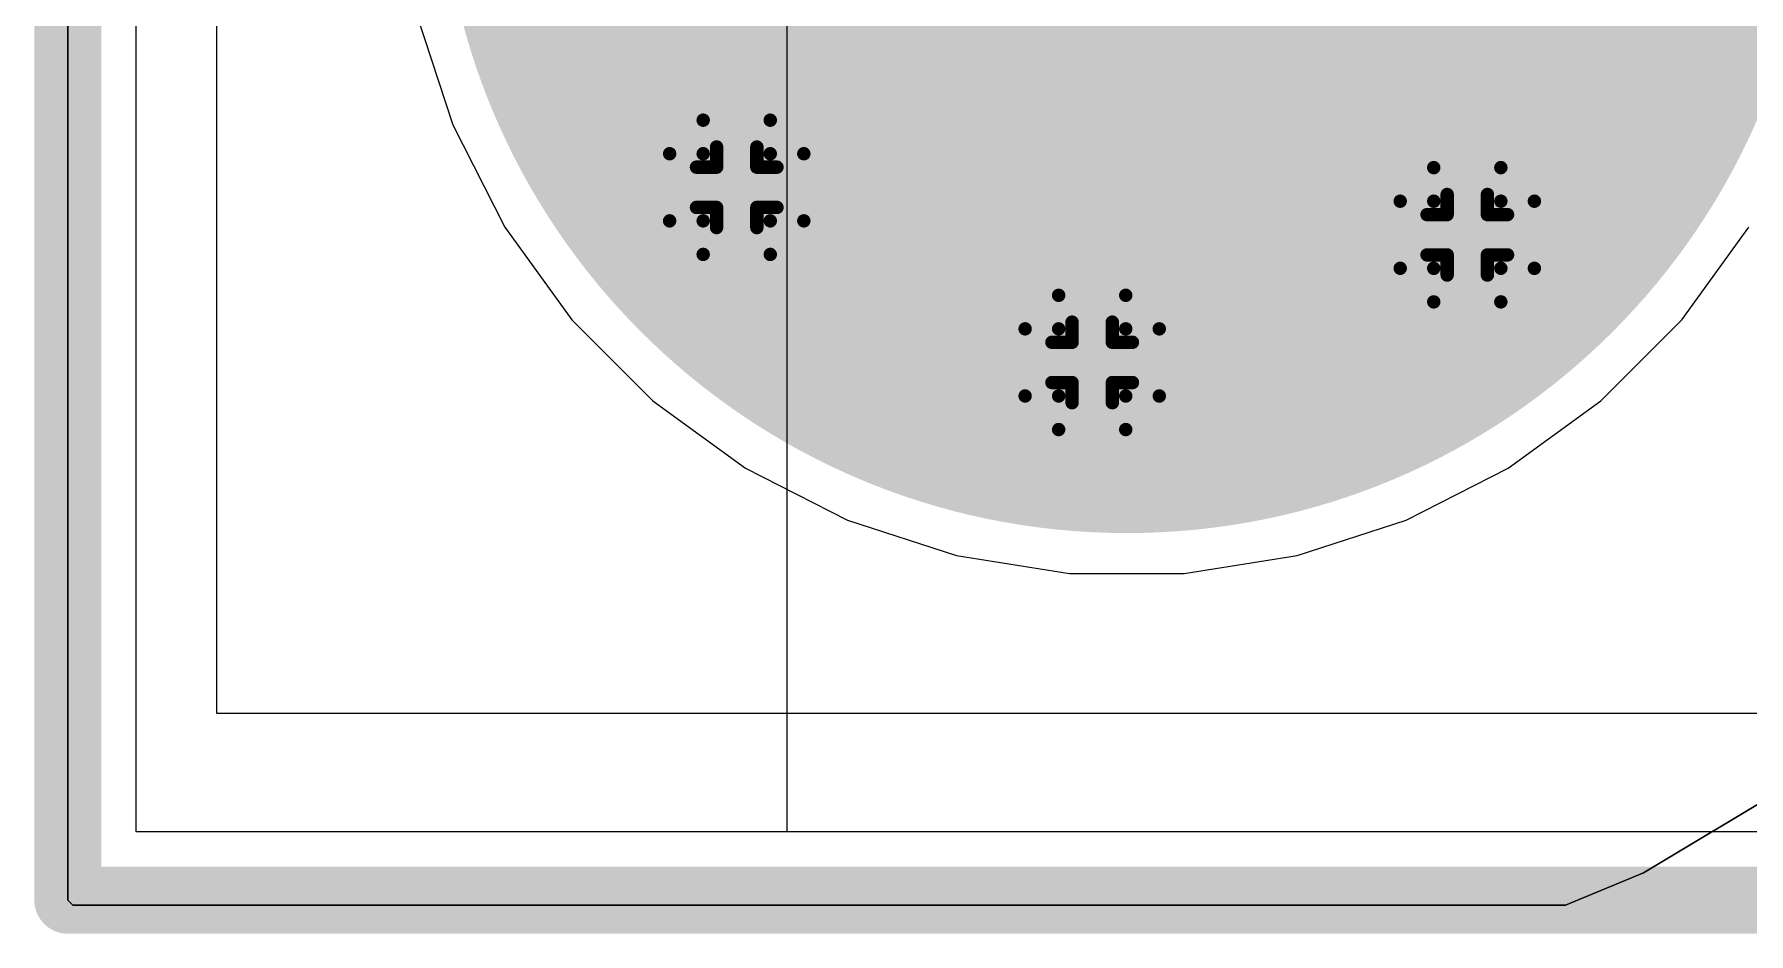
# Model space of a CAD drawing. Header units: inches. Extents: x -3 to 5259, y -3 to 5282.
# Drawn here: x -2.85 to 3.64, y -2.85 to 0.55 of the extents above; entities that cross this region are included whole.
import ezdxf

# ---------------------------------------------------------------- set-up
doc = ezdxf.new("R2010")
doc.units = ezdxf.units.IN
for name, color, linetype in [('Board Outline', 216, 'Continuous'), ('Bottom Layer', 5, 'Continuous'), ('Bottom Solder', 6, 'Continuous'), ('Drill Drawing', 1, 'Continuous'), ('Layer 1', 16, 'Continuous'), ('Layer 2', 76, 'Continuous'), ('Multi-Layer', 9, 'Continuous'), ('Pad Holes', 156, 'Continuous'), ('Top Layer', 1, 'Continuous'), ('Top Solder', 216, 'Continuous'), ('Via Holes', 16, 'Continuous')]:
    doc.layers.add(name, color=color, linetype=linetype)

msp = doc.modelspace()

# ---------------------------------------------------------------- hatches: boundary and pattern name
at = {"layer": 'Bottom Layer'}
h = msp.add_hatch(color=5, dxfattribs=at)
edge = h.paths.add_edge_path()
edge.add_arc((1.287, 1.2683), 2.5, 0, 360)
h = msp.add_hatch(color=5, dxfattribs=at)
edge = h.paths.add_edge_path()
edge.add_arc((-0.1899, -0.0248), 0.3, 0, 360)
h = msp.add_hatch(color=5, dxfattribs=at)
edge = h.paths.add_edge_path()
edge.add_arc((2.576, -0.2044), 0.3, 0, 360)
h = msp.add_hatch(color=5, dxfattribs=at)
edge = h.paths.add_edge_path()
edge.add_arc((1.1559, -0.6875), 0.3, 0, 360)
at = {"layer": 'Bottom Solder'}
h = msp.add_hatch(color=6, dxfattribs=at)
edge = h.paths.add_edge_path()
edge.add_arc((1.287, 1.2683), 2.6016, 0, 360)
h = msp.add_hatch(color=6, dxfattribs=at)
edge = h.paths.add_edge_path()
edge.add_arc((-0.1899, -0.0248), 0.4016, 0, 360)
h = msp.add_hatch(color=6, dxfattribs=at)
edge = h.paths.add_edge_path()
edge.add_arc((2.576, -0.2044), 0.4016, 0, 360)
h = msp.add_hatch(color=6, dxfattribs=at)
edge = h.paths.add_edge_path()
edge.add_arc((1.1559, -0.6875), 0.4016, 0, 360)
at = {"layer": 'Layer 1'}
h = msp.add_hatch(color=16, dxfattribs=at)
edge = h.paths.add_edge_path()
edge.add_arc((1.287, 1.2683), 2.5, 0, 360)
h = msp.add_hatch(color=16, dxfattribs=at)
edge = h.paths.add_edge_path()
edge.add_arc((-0.1899, -0.0248), 0.3, 0, 360)
h = msp.add_hatch(color=16, dxfattribs=at)
edge = h.paths.add_edge_path()
edge.add_arc((2.576, -0.2044), 0.3, 0, 360)
h = msp.add_hatch(color=16, dxfattribs=at)
edge = h.paths.add_edge_path()
edge.add_arc((1.1559, -0.6875), 0.3, 0, 360)
at = {"layer": 'Layer 2'}
h = msp.add_hatch(color=76, dxfattribs=at)
edge = h.paths.add_edge_path()
edge.add_arc((1.287, 1.2683), 2.5, 0, 360)
h = msp.add_hatch(color=76, dxfattribs=at)
edge = h.paths.add_edge_path()
edge.add_arc((-0.1899, -0.0248), 0.3, 0, 360)
h = msp.add_hatch(color=76, dxfattribs=at)
edge = h.paths.add_edge_path()
edge.add_arc((2.576, -0.2044), 0.3, 0, 360)
h = msp.add_hatch(color=76, dxfattribs=at)
edge = h.paths.add_edge_path()
edge.add_arc((1.1559, -0.6875), 0.3, 0, 360)
at = {"layer": 'Multi-Layer'}
h = msp.add_hatch(color=9, dxfattribs=at)
edge = h.paths.add_edge_path()
edge.add_arc((1.287, 1.2683), 2.5, 0, 360)
at = {"layer": 'Pad Holes'}
h = msp.add_hatch(color=7, dxfattribs=at)
edge = h.paths.add_edge_path()
edge.add_arc((1.287, 1.2683), 1.55, 0, 360)
at = {"layer": 'Top Layer'}
h = msp.add_hatch(color=1, dxfattribs=at)
edge = h.paths.add_edge_path()
edge.add_arc((1.287, 1.2683), 2.5, 0, 360)
h = msp.add_hatch(color=1, dxfattribs=at)
edge = h.paths.add_edge_path()
edge.add_arc((-0.1899, -0.0248), 0.3, 0, 360)
h = msp.add_hatch(color=1, dxfattribs=at)
edge = h.paths.add_edge_path()
edge.add_arc((2.576, -0.2044), 0.3, 0, 360)
h = msp.add_hatch(color=1, dxfattribs=at)
edge = h.paths.add_edge_path()
edge.add_arc((1.1559, -0.6875), 0.3, 0, 360)
at = {"layer": 'Top Solder'}
h = msp.add_hatch(color=216, dxfattribs=at)
edge = h.paths.add_edge_path()
edge.add_arc((1.287, 1.2683), 2.6016, 0, 360)
h = msp.add_hatch(color=216, dxfattribs=at)
edge = h.paths.add_edge_path()
edge.add_arc((-0.1899, -0.0248), 0.4016, 0, 360)
h = msp.add_hatch(color=216, dxfattribs=at)
edge = h.paths.add_edge_path()
edge.add_arc((2.576, -0.2044), 0.4016, 0, 360)
h = msp.add_hatch(color=216, dxfattribs=at)
edge = h.paths.add_edge_path()
edge.add_arc((1.1559, -0.6875), 0.4016, 0, 360)
at = {"layer": 'Via Holes'}
h = msp.add_hatch(color=7, dxfattribs=at)
edge = h.paths.add_edge_path()
edge.add_arc((-0.1899, -0.0248), 0.15, 0, 360)
h = msp.add_hatch(color=7, dxfattribs=at)
edge = h.paths.add_edge_path()
edge.add_arc((2.576, -0.2044), 0.15, 0, 360)
h = msp.add_hatch(color=7, dxfattribs=at)
edge = h.paths.add_edge_path()
edge.add_arc((1.1559, -0.6875), 0.15, 0, 360)

# ---------------------------------------------------------------- linework, layer by layer
at = {"layer": 'Board Outline'}
for points in [[(-2.7223, -2.7223, 0.254, 0.254, 0), (-2.7223, 107.2777, 0.254, 0.254, 0)], [(-2.7223, -2.7223, 0.254, 0.254, 0), (147.2777, -2.7223, 0.254, 0.254, 0)]]:
    msp.add_lwpolyline(points, format="xyseb", dxfattribs=at)
msp.add_lwpolyline([(-2.7858, -2.7223, 0.127, 0.127, 1), (-2.6588, -2.7223, 0.127, 0.127, 1)], format="xyseb", close=True, dxfattribs=at)
msp.add_lwpolyline([(-2.7858, -2.7223, 0.127, 0.127, 1), (-2.6588, -2.7223, 0.127, 0.127, 1)], format="xyseb", close=True, dxfattribs=at)
at = {"layer": 'Bottom Layer'}
for p, q in [((-2.7223, 2.9291), (-2.7223, -2.7223)), ((3.2435, -2.6185), (3.7926, -2.2894)), ((2.9477, -2.741), (3.2435, -2.6185)), ((-2.7223, -2.7223), (-2.7036, -2.741)), ((-2.7036, -2.741), (2.9477, -2.741))]:
    msp.add_line(p, q, dxfattribs=at)
at = {"layer": 'Bottom Solder'}
for p, q in [((-2.7223, 2.929), (-2.7223, -2.7223)), ((3.2435, -2.6185), (3.7926, -2.2894)), ((2.9477, -2.741), (3.2435, -2.6185)), ((-2.7223, -2.7223), (-2.7036, -2.741)), ((-2.7036, -2.741), (2.9477, -2.741))]:
    msp.add_line(p, q, dxfattribs=at)
at = {"layer": 'Drill Drawing'}
for points in [[(-0.3169, 0.1022, 0.0508, 0.0508, 0), (-0.3169, 0.2292, 0.0508, 0.0508, 0)], [(-0.3169, 0.2292, 0.0508, 0.0508, 0), (-0.0629, 0.2292, 0.0508, 0.0508, 0)], [(-0.0629, 0.1022, 0.0508, 0.0508, 0), (-0.0629, 0.2292, 0.0508, 0.0508, 0)], [(-0.2661, 0.0514, 0.0508, 0.0508, 0), (-0.2661, 0.1276, 0.0508, 0.0508, 0)], [(-0.2661, 0.1276, 0.0508, 0.0508, 0), (-0.1137, 0.1276, 0.0508, 0.0508, 0)], [(-0.1137, 0.0514, 0.0508, 0.0508, 0), (-0.1137, 0.1276, 0.0508, 0.0508, 0)], [(-0.4439, -0.1518, 0.0508, 0.0508, 0), (-0.4439, 0.1022, 0.0508, 0.0508, 0)], [(-0.4439, 0.1022, 0.0508, 0.0508, 0), (-0.3169, 0.1022, 0.0508, 0.0508, 0)], [(-0.3423, -0.101, 0.0508, 0.0508, 0), (-0.3423, 0.0514, 0.0508, 0.0508, 0)], [(-0.3423, 0.0514, 0.0508, 0.0508, 0), (-0.2661, 0.0514, 0.0508, 0.0508, 0)], [(-0.1137, 0.0514, 0.0508, 0.0508, 0), (-0.0375, 0.0514, 0.0508, 0.0508, 0)], [(-0.0629, 0.1022, 0.0508, 0.0508, 0), (0.0641, 0.1022, 0.0508, 0.0508, 0)], [(-0.0375, -0.101, 0.0508, 0.0508, 0), (-0.0375, 0.0514, 0.0508, 0.0508, 0)], [(0.0641, -0.1518, 0.0508, 0.0508, 0), (0.0641, 0.1022, 0.0508, 0.0508, 0)], [(2.449, -0.0774, 0.0508, 0.0508, 0), (2.449, 0.0496, 0.0508, 0.0508, 0)], [(2.449, 0.0496, 0.0508, 0.0508, 0), (2.703, 0.0496, 0.0508, 0.0508, 0)], [(2.703, -0.0774, 0.0508, 0.0508, 0), (2.703, 0.0496, 0.0508, 0.0508, 0)], [(2.322, -0.3314, 0.0508, 0.0508, 0), (2.322, -0.0774, 0.0508, 0.0508, 0)], [(2.322, -0.0774, 0.0508, 0.0508, 0), (2.449, -0.0774, 0.0508, 0.0508, 0)], [(2.4998, -0.1282, 0.0508, 0.0508, 0), (2.4998, -0.052, 0.0508, 0.0508, 0)], [(2.4998, -0.052, 0.0508, 0.0508, 0), (2.6522, -0.052, 0.0508, 0.0508, 0)], [(2.6522, -0.1282, 0.0508, 0.0508, 0), (2.6522, -0.052, 0.0508, 0.0508, 0)], [(2.703, -0.0774, 0.0508, 0.0508, 0), (2.83, -0.0774, 0.0508, 0.0508, 0)], [(2.83, -0.3314, 0.0508, 0.0508, 0), (2.83, -0.0774, 0.0508, 0.0508, 0)], [(-0.4439, -0.1518, 0.0508, 0.0508, 0), (-0.3169, -0.1518, 0.0508, 0.0508, 0)], [(-0.3423, -0.101, 0.0508, 0.0508, 0), (-0.2661, -0.101, 0.0508, 0.0508, 0)], [(-0.3169, -0.2788, 0.0508, 0.0508, 0), (-0.3169, -0.1518, 0.0508, 0.0508, 0)], [(-0.2661, -0.1772, 0.0508, 0.0508, 0), (-0.2661, -0.101, 0.0508, 0.0508, 0)], [(-0.1137, -0.101, 0.0508, 0.0508, 0), (-0.0375, -0.101, 0.0508, 0.0508, 0)], [(-0.1137, -0.1772, 0.0508, 0.0508, 0), (-0.1137, -0.101, 0.0508, 0.0508, 0)], [(-0.0629, -0.1518, 0.0508, 0.0508, 0), (0.0641, -0.1518, 0.0508, 0.0508, 0)], [(-0.0629, -0.2788, 0.0508, 0.0508, 0), (-0.0629, -0.1518, 0.0508, 0.0508, 0)], [(2.4236, -0.2806, 0.0508, 0.0508, 0), (2.4236, -0.1282, 0.0508, 0.0508, 0)], [(2.4236, -0.1282, 0.0508, 0.0508, 0), (2.4998, -0.1282, 0.0508, 0.0508, 0)], [(2.6522, -0.1282, 0.0508, 0.0508, 0), (2.7284, -0.1282, 0.0508, 0.0508, 0)], [(2.7284, -0.2806, 0.0508, 0.0508, 0), (2.7284, -0.1282, 0.0508, 0.0508, 0)], [(-0.2661, -0.1772, 0.0508, 0.0508, 0), (-0.1137, -0.1772, 0.0508, 0.0508, 0)], [(-0.3169, -0.2788, 0.0508, 0.0508, 0), (-0.0629, -0.2788, 0.0508, 0.0508, 0)], [(2.4236, -0.2806, 0.0508, 0.0508, 0), (2.4998, -0.2806, 0.0508, 0.0508, 0)], [(2.4998, -0.3568, 0.0508, 0.0508, 0), (2.4998, -0.2806, 0.0508, 0.0508, 0)], [(2.6522, -0.2806, 0.0508, 0.0508, 0), (2.7284, -0.2806, 0.0508, 0.0508, 0)], [(2.6522, -0.3568, 0.0508, 0.0508, 0), (2.6522, -0.2806, 0.0508, 0.0508, 0)], [(2.322, -0.3314, 0.0508, 0.0508, 0), (2.449, -0.3314, 0.0508, 0.0508, 0)], [(2.449, -0.4584, 0.0508, 0.0508, 0), (2.449, -0.3314, 0.0508, 0.0508, 0)], [(2.703, -0.3314, 0.0508, 0.0508, 0), (2.83, -0.3314, 0.0508, 0.0508, 0)], [(2.703, -0.4584, 0.0508, 0.0508, 0), (2.703, -0.3314, 0.0508, 0.0508, 0)], [(2.4998, -0.3568, 0.0508, 0.0508, 0), (2.6522, -0.3568, 0.0508, 0.0508, 0)], [(1.0289, -0.5605, 0.0508, 0.0508, 0), (1.0289, -0.4335, 0.0508, 0.0508, 0)], [(1.0289, -0.4335, 0.0508, 0.0508, 0), (1.2829, -0.4335, 0.0508, 0.0508, 0)], [(1.2829, -0.5605, 0.0508, 0.0508, 0), (1.2829, -0.4335, 0.0508, 0.0508, 0)], [(2.449, -0.4584, 0.0508, 0.0508, 0), (2.703, -0.4584, 0.0508, 0.0508, 0)], [(1.0797, -0.6113, 0.0508, 0.0508, 0), (1.0797, -0.5351, 0.0508, 0.0508, 0)], [(1.0797, -0.5351, 0.0508, 0.0508, 0), (1.2321, -0.5351, 0.0508, 0.0508, 0)], [(1.2321, -0.6113, 0.0508, 0.0508, 0), (1.2321, -0.5351, 0.0508, 0.0508, 0)], [(0.9019, -0.8145, 0.0508, 0.0508, 0), (0.9019, -0.5605, 0.0508, 0.0508, 0)], [(0.9019, -0.5605, 0.0508, 0.0508, 0), (1.0289, -0.5605, 0.0508, 0.0508, 0)], [(1.2829, -0.5605, 0.0508, 0.0508, 0), (1.4099, -0.5605, 0.0508, 0.0508, 0)], [(1.4099, -0.8145, 0.0508, 0.0508, 0), (1.4099, -0.5605, 0.0508, 0.0508, 0)], [(1.0035, -0.7637, 0.0508, 0.0508, 0), (1.0035, -0.6113, 0.0508, 0.0508, 0)], [(1.0035, -0.6113, 0.0508, 0.0508, 0), (1.0797, -0.6113, 0.0508, 0.0508, 0)], [(1.2321, -0.6113, 0.0508, 0.0508, 0), (1.3083, -0.6113, 0.0508, 0.0508, 0)], [(1.3083, -0.7637, 0.0508, 0.0508, 0), (1.3083, -0.6113, 0.0508, 0.0508, 0)], [(1.0035, -0.7637, 0.0508, 0.0508, 0), (1.0797, -0.7637, 0.0508, 0.0508, 0)], [(1.0797, -0.8399, 0.0508, 0.0508, 0), (1.0797, -0.7637, 0.0508, 0.0508, 0)], [(1.2321, -0.7637, 0.0508, 0.0508, 0), (1.3083, -0.7637, 0.0508, 0.0508, 0)], [(1.2321, -0.8399, 0.0508, 0.0508, 0), (1.2321, -0.7637, 0.0508, 0.0508, 0)], [(0.9019, -0.8145, 0.0508, 0.0508, 0), (1.0289, -0.8145, 0.0508, 0.0508, 0)], [(1.0289, -0.9415, 0.0508, 0.0508, 0), (1.0289, -0.8145, 0.0508, 0.0508, 0)], [(1.0797, -0.8399, 0.0508, 0.0508, 0), (1.2321, -0.8399, 0.0508, 0.0508, 0)], [(1.2829, -0.8145, 0.0508, 0.0508, 0), (1.4099, -0.8145, 0.0508, 0.0508, 0)], [(1.2829, -0.9415, 0.0508, 0.0508, 0), (1.2829, -0.8145, 0.0508, 0.0508, 0)], [(1.0289, -0.9415, 0.0508, 0.0508, 0), (1.2829, -0.9415, 0.0508, 0.0508, 0)]]:
    msp.add_lwpolyline(points, format="xyseb", dxfattribs=at)
for points in [[(-0.3296, 0.2292, 0.0254, 0.0254, 1), (-0.3042, 0.2292, 0.0254, 0.0254, 1)], [(-0.3296, 0.2292, 0.0254, 0.0254, 1), (-0.3042, 0.2292, 0.0254, 0.0254, 1)], [(-0.0756, 0.2292, 0.0254, 0.0254, 1), (-0.0502, 0.2292, 0.0254, 0.0254, 1)], [(-0.0756, 0.2292, 0.0254, 0.0254, 1), (-0.0502, 0.2292, 0.0254, 0.0254, 1)], [(-0.2788, 0.1276, 0.0254, 0.0254, 1), (-0.2534, 0.1276, 0.0254, 0.0254, 1)], [(-0.2788, 0.1276, 0.0254, 0.0254, 1), (-0.2534, 0.1276, 0.0254, 0.0254, 1)], [(-0.1264, 0.1276, 0.0254, 0.0254, 1), (-0.101, 0.1276, 0.0254, 0.0254, 1)], [(-0.1264, 0.1276, 0.0254, 0.0254, 1), (-0.101, 0.1276, 0.0254, 0.0254, 1)], [(-0.4566, 0.1022, 0.0254, 0.0254, 1), (-0.4312, 0.1022, 0.0254, 0.0254, 1)], [(-0.4566, 0.1022, 0.0254, 0.0254, 1), (-0.4312, 0.1022, 0.0254, 0.0254, 1)], [(-0.355, 0.0514, 0.0254, 0.0254, 1), (-0.3296, 0.0514, 0.0254, 0.0254, 1)], [(-0.355, 0.0514, 0.0254, 0.0254, 1), (-0.3296, 0.0514, 0.0254, 0.0254, 1)], [(-0.3296, 0.1022, 0.0254, 0.0254, 1), (-0.3042, 0.1022, 0.0254, 0.0254, 1)], [(-0.3296, 0.1022, 0.0254, 0.0254, 1), (-0.3042, 0.1022, 0.0254, 0.0254, 1)], [(-0.2788, 0.0514, 0.0254, 0.0254, 1), (-0.2534, 0.0514, 0.0254, 0.0254, 1)], [(-0.2788, 0.0514, 0.0254, 0.0254, 1), (-0.2534, 0.0514, 0.0254, 0.0254, 1)], [(-0.1264, 0.0514, 0.0254, 0.0254, 1), (-0.101, 0.0514, 0.0254, 0.0254, 1)], [(-0.1264, 0.0514, 0.0254, 0.0254, 1), (-0.101, 0.0514, 0.0254, 0.0254, 1)], [(-0.0756, 0.1022, 0.0254, 0.0254, 1), (-0.0502, 0.1022, 0.0254, 0.0254, 1)], [(-0.0756, 0.1022, 0.0254, 0.0254, 1), (-0.0502, 0.1022, 0.0254, 0.0254, 1)], [(-0.0502, 0.0514, 0.0254, 0.0254, 1), (-0.0248, 0.0514, 0.0254, 0.0254, 1)], [(-0.0502, 0.0514, 0.0254, 0.0254, 1), (-0.0248, 0.0514, 0.0254, 0.0254, 1)], [(0.0514, 0.1022, 0.0254, 0.0254, 1), (0.0768, 0.1022, 0.0254, 0.0254, 1)], [(0.0514, 0.1022, 0.0254, 0.0254, 1), (0.0768, 0.1022, 0.0254, 0.0254, 1)], [(2.4363, 0.0496, 0.0254, 0.0254, 1), (2.4617, 0.0496, 0.0254, 0.0254, 1)], [(2.4363, 0.0496, 0.0254, 0.0254, 1), (2.4617, 0.0496, 0.0254, 0.0254, 1)], [(2.6903, 0.0496, 0.0254, 0.0254, 1), (2.7157, 0.0496, 0.0254, 0.0254, 1)], [(2.6903, 0.0496, 0.0254, 0.0254, 1), (2.7157, 0.0496, 0.0254, 0.0254, 1)], [(2.3093, -0.0774, 0.0254, 0.0254, 1), (2.3347, -0.0774, 0.0254, 0.0254, 1)], [(2.3093, -0.0774, 0.0254, 0.0254, 1), (2.3347, -0.0774, 0.0254, 0.0254, 1)], [(2.4363, -0.0774, 0.0254, 0.0254, 1), (2.4617, -0.0774, 0.0254, 0.0254, 1)], [(2.4363, -0.0774, 0.0254, 0.0254, 1), (2.4617, -0.0774, 0.0254, 0.0254, 1)], [(2.4871, -0.052, 0.0254, 0.0254, 1), (2.5125, -0.052, 0.0254, 0.0254, 1)], [(2.4871, -0.052, 0.0254, 0.0254, 1), (2.5125, -0.052, 0.0254, 0.0254, 1)], [(2.6395, -0.052, 0.0254, 0.0254, 1), (2.6649, -0.052, 0.0254, 0.0254, 1)], [(2.6395, -0.052, 0.0254, 0.0254, 1), (2.6649, -0.052, 0.0254, 0.0254, 1)], [(2.6903, -0.0774, 0.0254, 0.0254, 1), (2.7157, -0.0774, 0.0254, 0.0254, 1)], [(2.6903, -0.0774, 0.0254, 0.0254, 1), (2.7157, -0.0774, 0.0254, 0.0254, 1)], [(2.8173, -0.0774, 0.0254, 0.0254, 1), (2.8427, -0.0774, 0.0254, 0.0254, 1)], [(2.8173, -0.0774, 0.0254, 0.0254, 1), (2.8427, -0.0774, 0.0254, 0.0254, 1)], [(-0.4566, -0.1518, 0.0254, 0.0254, 1), (-0.4312, -0.1518, 0.0254, 0.0254, 1)], [(-0.4566, -0.1518, 0.0254, 0.0254, 1), (-0.4312, -0.1518, 0.0254, 0.0254, 1)], [(-0.355, -0.101, 0.0254, 0.0254, 1), (-0.3296, -0.101, 0.0254, 0.0254, 1)], [(-0.355, -0.101, 0.0254, 0.0254, 1), (-0.3296, -0.101, 0.0254, 0.0254, 1)], [(-0.3296, -0.1518, 0.0254, 0.0254, 1), (-0.3042, -0.1518, 0.0254, 0.0254, 1)], [(-0.3296, -0.1518, 0.0254, 0.0254, 1), (-0.3042, -0.1518, 0.0254, 0.0254, 1)], [(-0.2788, -0.101, 0.0254, 0.0254, 1), (-0.2534, -0.101, 0.0254, 0.0254, 1)], [(-0.2788, -0.101, 0.0254, 0.0254, 1), (-0.2534, -0.101, 0.0254, 0.0254, 1)], [(-0.1264, -0.101, 0.0254, 0.0254, 1), (-0.101, -0.101, 0.0254, 0.0254, 1)], [(-0.1264, -0.101, 0.0254, 0.0254, 1), (-0.101, -0.101, 0.0254, 0.0254, 1)], [(-0.0756, -0.1518, 0.0254, 0.0254, 1), (-0.0502, -0.1518, 0.0254, 0.0254, 1)], [(-0.0756, -0.1518, 0.0254, 0.0254, 1), (-0.0502, -0.1518, 0.0254, 0.0254, 1)], [(-0.0502, -0.101, 0.0254, 0.0254, 1), (-0.0248, -0.101, 0.0254, 0.0254, 1)], [(-0.0502, -0.101, 0.0254, 0.0254, 1), (-0.0248, -0.101, 0.0254, 0.0254, 1)], [(0.0514, -0.1518, 0.0254, 0.0254, 1), (0.0768, -0.1518, 0.0254, 0.0254, 1)], [(0.0514, -0.1518, 0.0254, 0.0254, 1), (0.0768, -0.1518, 0.0254, 0.0254, 1)], [(2.4109, -0.1282, 0.0254, 0.0254, 1), (2.4363, -0.1282, 0.0254, 0.0254, 1)], [(2.4109, -0.1282, 0.0254, 0.0254, 1), (2.4363, -0.1282, 0.0254, 0.0254, 1)], [(2.4871, -0.1282, 0.0254, 0.0254, 1), (2.5125, -0.1282, 0.0254, 0.0254, 1)], [(2.4871, -0.1282, 0.0254, 0.0254, 1), (2.5125, -0.1282, 0.0254, 0.0254, 1)], [(2.6395, -0.1282, 0.0254, 0.0254, 1), (2.6649, -0.1282, 0.0254, 0.0254, 1)], [(2.6395, -0.1282, 0.0254, 0.0254, 1), (2.6649, -0.1282, 0.0254, 0.0254, 1)], [(2.7157, -0.1282, 0.0254, 0.0254, 1), (2.7411, -0.1282, 0.0254, 0.0254, 1)], [(2.7157, -0.1282, 0.0254, 0.0254, 1), (2.7411, -0.1282, 0.0254, 0.0254, 1)], [(-0.2788, -0.1772, 0.0254, 0.0254, 1), (-0.2534, -0.1772, 0.0254, 0.0254, 1)], [(-0.2788, -0.1772, 0.0254, 0.0254, 1), (-0.2534, -0.1772, 0.0254, 0.0254, 1)], [(-0.1264, -0.1772, 0.0254, 0.0254, 1), (-0.101, -0.1772, 0.0254, 0.0254, 1)], [(-0.1264, -0.1772, 0.0254, 0.0254, 1), (-0.101, -0.1772, 0.0254, 0.0254, 1)], [(-0.3296, -0.2788, 0.0254, 0.0254, 1), (-0.3042, -0.2788, 0.0254, 0.0254, 1)], [(-0.3296, -0.2788, 0.0254, 0.0254, 1), (-0.3042, -0.2788, 0.0254, 0.0254, 1)], [(-0.0756, -0.2788, 0.0254, 0.0254, 1), (-0.0502, -0.2788, 0.0254, 0.0254, 1)], [(-0.0756, -0.2788, 0.0254, 0.0254, 1), (-0.0502, -0.2788, 0.0254, 0.0254, 1)], [(2.4109, -0.2806, 0.0254, 0.0254, 1), (2.4363, -0.2806, 0.0254, 0.0254, 1)], [(2.4109, -0.2806, 0.0254, 0.0254, 1), (2.4363, -0.2806, 0.0254, 0.0254, 1)], [(2.4871, -0.2806, 0.0254, 0.0254, 1), (2.5125, -0.2806, 0.0254, 0.0254, 1)], [(2.4871, -0.2806, 0.0254, 0.0254, 1), (2.5125, -0.2806, 0.0254, 0.0254, 1)], [(2.6395, -0.2806, 0.0254, 0.0254, 1), (2.6649, -0.2806, 0.0254, 0.0254, 1)], [(2.6395, -0.2806, 0.0254, 0.0254, 1), (2.6649, -0.2806, 0.0254, 0.0254, 1)], [(2.7157, -0.2806, 0.0254, 0.0254, 1), (2.7411, -0.2806, 0.0254, 0.0254, 1)], [(2.7157, -0.2806, 0.0254, 0.0254, 1), (2.7411, -0.2806, 0.0254, 0.0254, 1)], [(2.3093, -0.3314, 0.0254, 0.0254, 1), (2.3347, -0.3314, 0.0254, 0.0254, 1)], [(2.3093, -0.3314, 0.0254, 0.0254, 1), (2.3347, -0.3314, 0.0254, 0.0254, 1)], [(2.4363, -0.3314, 0.0254, 0.0254, 1), (2.4617, -0.3314, 0.0254, 0.0254, 1)], [(2.4363, -0.3314, 0.0254, 0.0254, 1), (2.4617, -0.3314, 0.0254, 0.0254, 1)], [(2.6903, -0.3314, 0.0254, 0.0254, 1), (2.7157, -0.3314, 0.0254, 0.0254, 1)], [(2.6903, -0.3314, 0.0254, 0.0254, 1), (2.7157, -0.3314, 0.0254, 0.0254, 1)], [(2.8173, -0.3314, 0.0254, 0.0254, 1), (2.8427, -0.3314, 0.0254, 0.0254, 1)], [(2.8173, -0.3314, 0.0254, 0.0254, 1), (2.8427, -0.3314, 0.0254, 0.0254, 1)], [(2.4871, -0.3568, 0.0254, 0.0254, 1), (2.5125, -0.3568, 0.0254, 0.0254, 1)], [(2.4871, -0.3568, 0.0254, 0.0254, 1), (2.5125, -0.3568, 0.0254, 0.0254, 1)], [(2.6395, -0.3568, 0.0254, 0.0254, 1), (2.6649, -0.3568, 0.0254, 0.0254, 1)], [(2.6395, -0.3568, 0.0254, 0.0254, 1), (2.6649, -0.3568, 0.0254, 0.0254, 1)], [(1.0162, -0.4335, 0.0254, 0.0254, 1), (1.0416, -0.4335, 0.0254, 0.0254, 1)], [(1.0162, -0.4335, 0.0254, 0.0254, 1), (1.0416, -0.4335, 0.0254, 0.0254, 1)], [(1.2702, -0.4335, 0.0254, 0.0254, 1), (1.2956, -0.4335, 0.0254, 0.0254, 1)], [(1.2702, -0.4335, 0.0254, 0.0254, 1), (1.2956, -0.4335, 0.0254, 0.0254, 1)], [(2.4363, -0.4584, 0.0254, 0.0254, 1), (2.4617, -0.4584, 0.0254, 0.0254, 1)], [(2.4363, -0.4584, 0.0254, 0.0254, 1), (2.4617, -0.4584, 0.0254, 0.0254, 1)], [(2.6903, -0.4584, 0.0254, 0.0254, 1), (2.7157, -0.4584, 0.0254, 0.0254, 1)], [(2.6903, -0.4584, 0.0254, 0.0254, 1), (2.7157, -0.4584, 0.0254, 0.0254, 1)], [(1.067, -0.5351, 0.0254, 0.0254, 1), (1.0924, -0.5351, 0.0254, 0.0254, 1)], [(1.067, -0.5351, 0.0254, 0.0254, 1), (1.0924, -0.5351, 0.0254, 0.0254, 1)], [(1.2194, -0.5351, 0.0254, 0.0254, 1), (1.2448, -0.5351, 0.0254, 0.0254, 1)], [(1.2194, -0.5351, 0.0254, 0.0254, 1), (1.2448, -0.5351, 0.0254, 0.0254, 1)], [(0.8892, -0.5605, 0.0254, 0.0254, 1), (0.9146, -0.5605, 0.0254, 0.0254, 1)], [(0.8892, -0.5605, 0.0254, 0.0254, 1), (0.9146, -0.5605, 0.0254, 0.0254, 1)], [(1.0162, -0.5605, 0.0254, 0.0254, 1), (1.0416, -0.5605, 0.0254, 0.0254, 1)], [(1.0162, -0.5605, 0.0254, 0.0254, 1), (1.0416, -0.5605, 0.0254, 0.0254, 1)], [(1.2702, -0.5605, 0.0254, 0.0254, 1), (1.2956, -0.5605, 0.0254, 0.0254, 1)], [(1.2702, -0.5605, 0.0254, 0.0254, 1), (1.2956, -0.5605, 0.0254, 0.0254, 1)], [(1.3972, -0.5605, 0.0254, 0.0254, 1), (1.4226, -0.5605, 0.0254, 0.0254, 1)], [(1.3972, -0.5605, 0.0254, 0.0254, 1), (1.4226, -0.5605, 0.0254, 0.0254, 1)], [(0.9908, -0.6113, 0.0254, 0.0254, 1), (1.0162, -0.6113, 0.0254, 0.0254, 1)], [(0.9908, -0.6113, 0.0254, 0.0254, 1), (1.0162, -0.6113, 0.0254, 0.0254, 1)], [(1.067, -0.6113, 0.0254, 0.0254, 1), (1.0924, -0.6113, 0.0254, 0.0254, 1)], [(1.067, -0.6113, 0.0254, 0.0254, 1), (1.0924, -0.6113, 0.0254, 0.0254, 1)], [(1.2194, -0.6113, 0.0254, 0.0254, 1), (1.2448, -0.6113, 0.0254, 0.0254, 1)], [(1.2194, -0.6113, 0.0254, 0.0254, 1), (1.2448, -0.6113, 0.0254, 0.0254, 1)], [(1.2956, -0.6113, 0.0254, 0.0254, 1), (1.321, -0.6113, 0.0254, 0.0254, 1)], [(1.2956, -0.6113, 0.0254, 0.0254, 1), (1.321, -0.6113, 0.0254, 0.0254, 1)], [(0.9908, -0.7637, 0.0254, 0.0254, 1), (1.0162, -0.7637, 0.0254, 0.0254, 1)], [(0.9908, -0.7637, 0.0254, 0.0254, 1), (1.0162, -0.7637, 0.0254, 0.0254, 1)], [(1.067, -0.7637, 0.0254, 0.0254, 1), (1.0924, -0.7637, 0.0254, 0.0254, 1)], [(1.067, -0.7637, 0.0254, 0.0254, 1), (1.0924, -0.7637, 0.0254, 0.0254, 1)], [(1.2194, -0.7637, 0.0254, 0.0254, 1), (1.2448, -0.7637, 0.0254, 0.0254, 1)], [(1.2194, -0.7637, 0.0254, 0.0254, 1), (1.2448, -0.7637, 0.0254, 0.0254, 1)], [(1.2956, -0.7637, 0.0254, 0.0254, 1), (1.321, -0.7637, 0.0254, 0.0254, 1)], [(1.2956, -0.7637, 0.0254, 0.0254, 1), (1.321, -0.7637, 0.0254, 0.0254, 1)], [(0.8892, -0.8145, 0.0254, 0.0254, 1), (0.9146, -0.8145, 0.0254, 0.0254, 1)], [(0.8892, -0.8145, 0.0254, 0.0254, 1), (0.9146, -0.8145, 0.0254, 0.0254, 1)], [(1.0162, -0.8145, 0.0254, 0.0254, 1), (1.0416, -0.8145, 0.0254, 0.0254, 1)], [(1.0162, -0.8145, 0.0254, 0.0254, 1), (1.0416, -0.8145, 0.0254, 0.0254, 1)], [(1.067, -0.8399, 0.0254, 0.0254, 1), (1.0924, -0.8399, 0.0254, 0.0254, 1)], [(1.067, -0.8399, 0.0254, 0.0254, 1), (1.0924, -0.8399, 0.0254, 0.0254, 1)], [(1.2194, -0.8399, 0.0254, 0.0254, 1), (1.2448, -0.8399, 0.0254, 0.0254, 1)], [(1.2194, -0.8399, 0.0254, 0.0254, 1), (1.2448, -0.8399, 0.0254, 0.0254, 1)], [(1.2702, -0.8145, 0.0254, 0.0254, 1), (1.2956, -0.8145, 0.0254, 0.0254, 1)], [(1.2702, -0.8145, 0.0254, 0.0254, 1), (1.2956, -0.8145, 0.0254, 0.0254, 1)], [(1.3972, -0.8145, 0.0254, 0.0254, 1), (1.4226, -0.8145, 0.0254, 0.0254, 1)], [(1.3972, -0.8145, 0.0254, 0.0254, 1), (1.4226, -0.8145, 0.0254, 0.0254, 1)], [(1.0162, -0.9415, 0.0254, 0.0254, 1), (1.0416, -0.9415, 0.0254, 0.0254, 1)], [(1.0162, -0.9415, 0.0254, 0.0254, 1), (1.0416, -0.9415, 0.0254, 0.0254, 1)], [(1.2702, -0.9415, 0.0254, 0.0254, 1), (1.2956, -0.9415, 0.0254, 0.0254, 1)], [(1.2702, -0.9415, 0.0254, 0.0254, 1), (1.2956, -0.9415, 0.0254, 0.0254, 1)]]:
    msp.add_lwpolyline(points, format="xyseb", close=True, dxfattribs=at)
at = {"layer": 'Layer 1'}
for p, q in [((-2.4634, -2.4634), (-2.4634, 107.0187)), ((0, 22.098), (0, -2.4634)), ((-2.4634, -2.4634), (-2.4634, 8.4243)), ((0, -2.4634), (-2.4634, -2.4634)), ((147.0187, -2.4634), (-2.4634, -2.4634))]:
    msp.add_line(p, q, dxfattribs=at)
at = {"layer": 'Layer 2'}
for p, q in [((-2.1576, -2.0155), (-2.1576, 106.5637)), ((-1.3992, 0.6234), (-1.2652, 0.2112)), ((-1.2652, 0.2112), (-1.0684, -0.1751)), ((-1.0684, -0.1751), (-0.8136, -0.5258)), ((3.3877, -0.5258), (3.6425, -0.1751)), ((-0.8136, -0.5258), (-0.5071, -0.8323)), ((3.0811, -0.8323), (3.3877, -0.5258)), ((-0.5071, -0.8323), (-0.1564, -1.0871)), ((2.7304, -1.0871), (3.0811, -0.8323)), ((-0.1564, -1.0871), (0.2299, -1.2839)), ((2.3442, -1.2839), (2.7304, -1.0871)), ((0.2299, -1.2839), (0.6421, -1.4179)), ((1.9319, -1.4179), (2.3442, -1.2839)), ((0.6421, -1.4179), (1.0703, -1.4857)), ((1.5038, -1.4857), (1.9319, -1.4179)), ((1.0703, -1.4857), (1.5038, -1.4857)), ((132.5616, -2.0155), (-2.1576, -2.0155))]:
    msp.add_line(p, q, dxfattribs=at)
at = {"layer": 'Top Layer'}
for p, q in [((-2.7223, 2.929), (-2.7223, -2.7223)), ((3.2435, -2.6185), (3.7926, -2.2894)), ((2.9477, -2.741), (3.2435, -2.6185)), ((-2.7223, -2.7223), (-2.7036, -2.741)), ((-2.7036, -2.741), (2.9477, -2.741))]:
    msp.add_line(p, q, dxfattribs=at)
at = {"layer": 'Top Solder'}
for p, q in [((-2.7223, -2.7223), (-2.7223, 2.929)), ((3.7926, -2.2894), (3.2435, -2.6185)), ((3.2435, -2.6185), (2.9478, -2.741)), ((-2.7036, -2.741), (-2.7223, -2.7223)), ((2.9477, -2.741), (-2.7036, -2.741)), ((2.9478, -2.741), (2.9477, -2.741))]:
    msp.add_line(p, q, dxfattribs=at)

doc.saveas('drawing.dxf')
